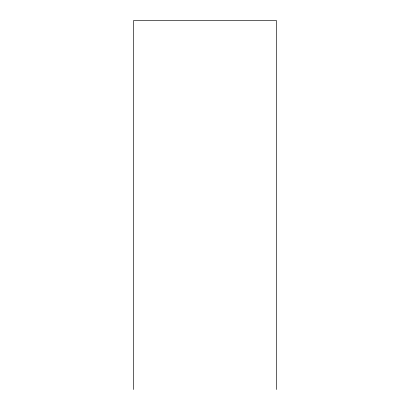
<?xml version="1.0" encoding="UTF-8"?>
<svg xmlns="http://www.w3.org/2000/svg" width="410" height="410" viewBox="0 0 410 410"><rect width="100%" height="100%" fill="white"/><g stroke="black" fill="none" stroke-linecap="round" stroke-linejoin="round"><path stroke-width="0.61" d="M276.401 389.5L276.401 20.5L133.599 20.5L133.599 389.5"/></g></svg>
